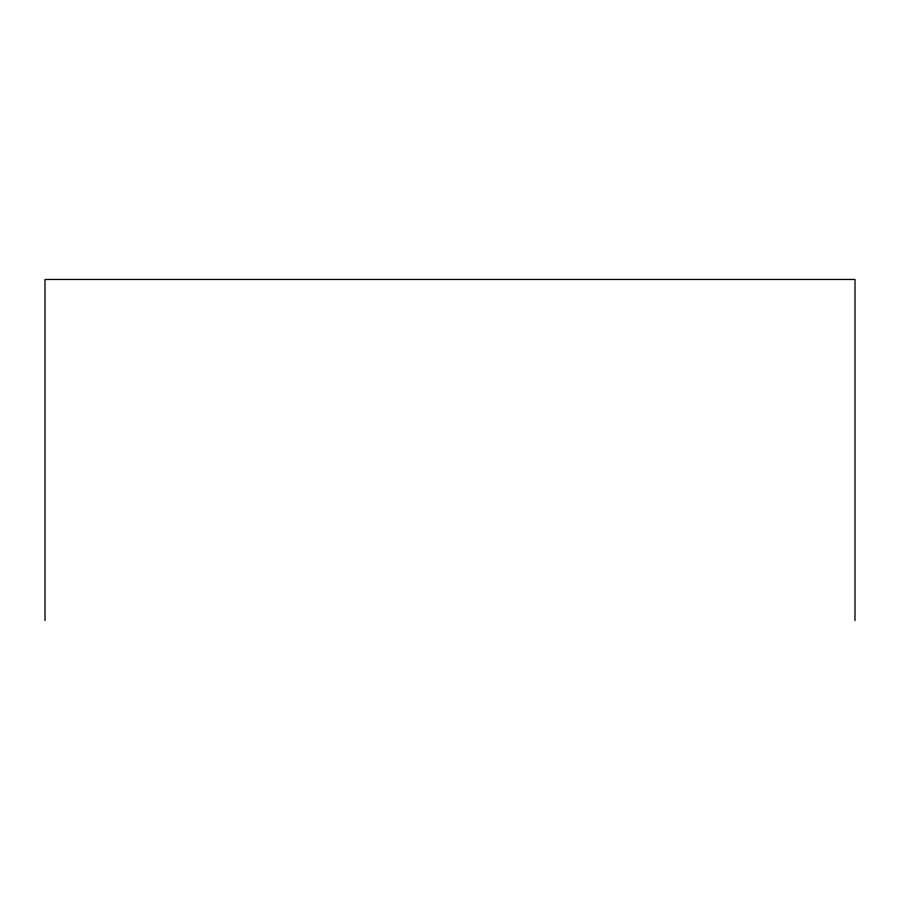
<?xml version="1.0" encoding="UTF-8"?>
<svg xmlns="http://www.w3.org/2000/svg" width="900" height="900" viewBox="0 0 900 900"><rect width="100%" height="100%" fill="white"/><g stroke="black" fill="none" stroke-linecap="round" stroke-linejoin="round"><path stroke-width="1.35" d="M855 620.528L855 279.472L45 279.472L45 620.528"/></g></svg>
